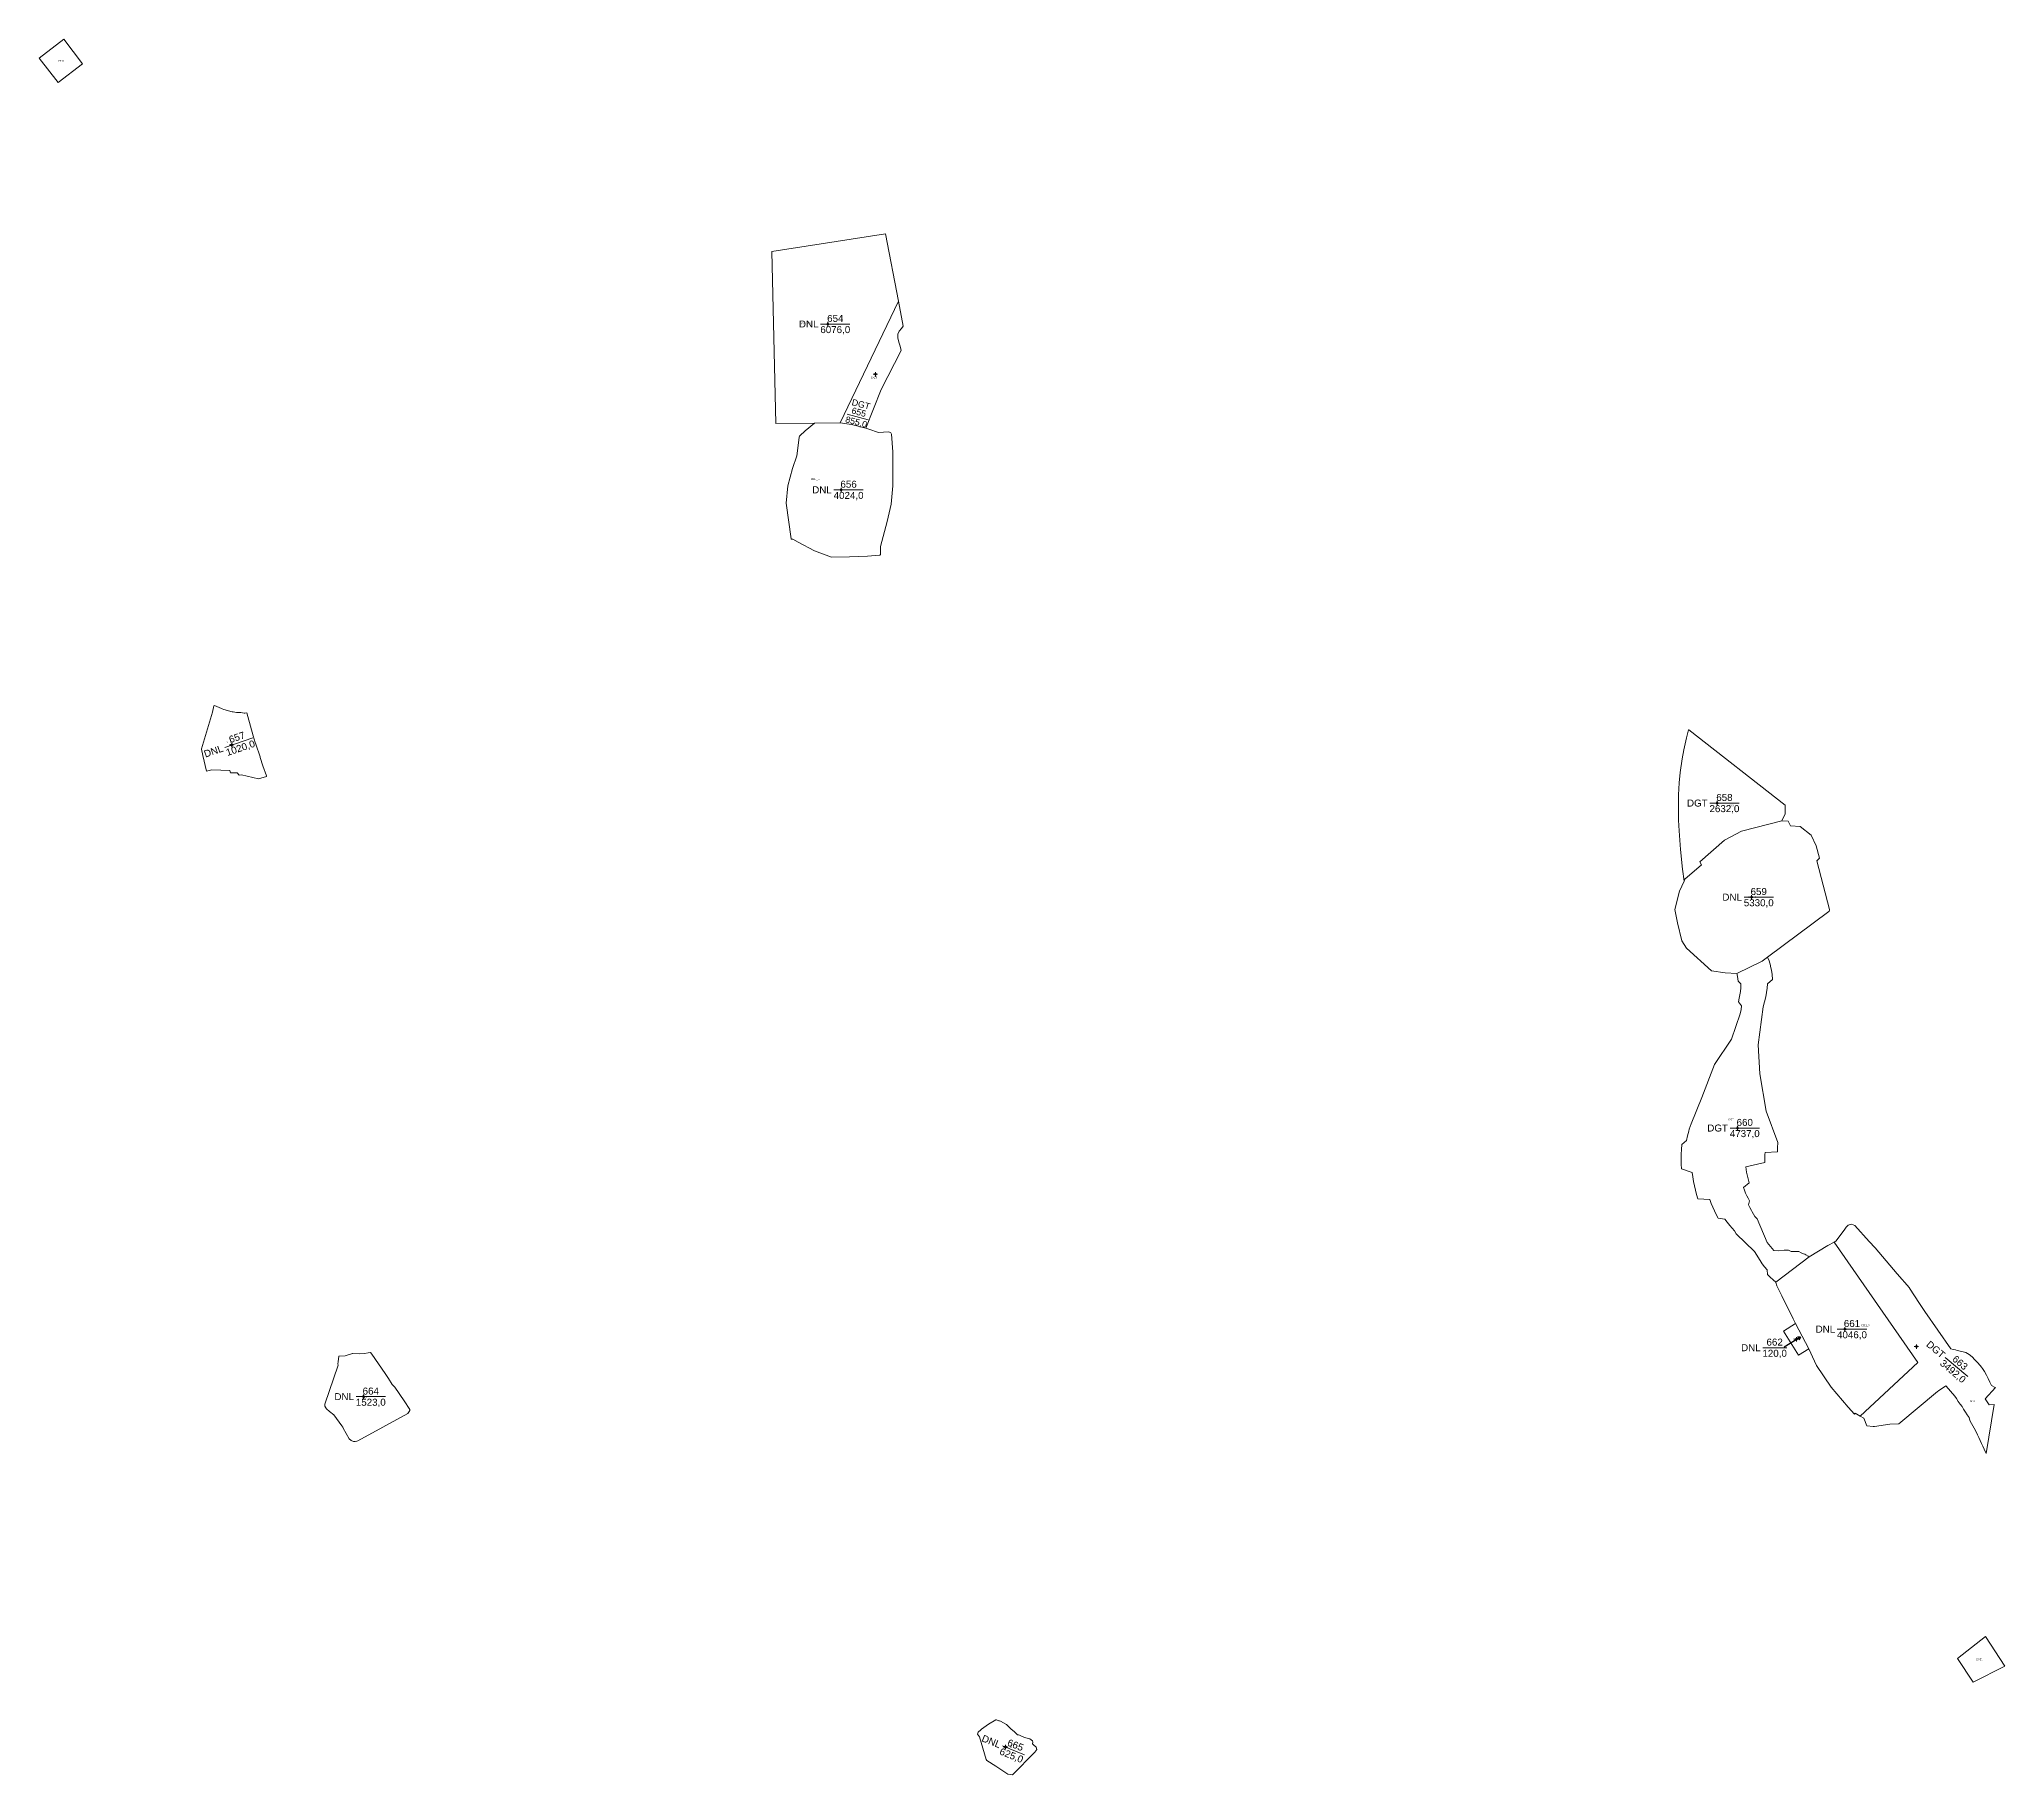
# Model space of a CAD drawing. Header units: metres. Extents: x 543427 to 545679, y 1843213 to 1844702.
# Drawn here: x 544556 to 545679, y 1843213 to 1844206 of the extents above; entities that cross this region are included whole.
import ezdxf
from ezdxf.enums import TextEntityAlignment as Align

# ---------------------------------------------------------------- set-up
doc = ezdxf.new("R2010")
doc.units = ezdxf.units.M
doc.header["$MEASUREMENT"] = 0
for name, color, linetype, lineweight in [('Level 10', 7, 'Continuous', 0), ('Level 11', 7, 'Continuous', 0), ('Level 13', 7, 'Continuous', 0), ('Level 2', 7, 'Continuous', 0), ('Level 28', 7, 'Continuous', 0), ('Level 30', 7, 'Continuous', 0), ('Level 4', 7, 'Continuous', 0)]:
    doc.layers.add(name, color=color, linetype=linetype, lineweight=lineweight)
doc.styles.get("Standard").update_dxf_attribs({"font": '', "height": 0.0015})
doc.styles.add('Style-Arial', font='arial.ttf')
doc.styles.add('Style-Times New Roman', font='times.ttf')
doc.styles.get('Standard').set_extended_font_data('.VnCourier NewH')
doc.dimstyles.get("Standard").update_dxf_attribs({"dimtxt": 0.0015, "dimasz": 0.18, "dimexe": 0.18, "dimexo": 0.0625, "dimgap": 0.09, "dimtad": 0, "dimtih": 1, "dimtoh": 1, "dimdec": 4, "dimzin": 0, "dimdsep": 46, "dimtxsty": 'Standard', "dimcen": 0.09, "dimadec": 0, "dimazin": 0, "dimtfac": 1, "dimtdec": 4, "dimtofl": 0, "dimtmove": 0, "dimatfit": 3, "dimfxl": 1, "dimtolj": 1, "dimtzin": 0, "dimarcsym": 0})

# ---------------------------------------------------------------- blocks, each defined once
blk = doc.blocks.new('TerminatorOpen')
at = {"color": 0, "linetype": 'ByBlock', "lineweight": -2}
for q in [(-1, 0.5), (-1, 0), (-1, -0.5)]:
    blk.add_line((0, 0), q, dxfattribs=at)
blk = doc.blocks.new('CENTRD_1')
at = {"layer": 'Level 11', "linetype": 'Continuous'}
h = blk.add_hatch(color=1, dxfattribs=at)
edge = h.paths.add_edge_path()
edge.add_arc((0, 0), 1.5, 0, 360)
at = {"layer": 'Level 11', "color": 1, "linetype": 'Continuous'}
for p, q in [((0, 6), (-6, 0)), ((0, 12), (0, 6)), ((6, 0), (0, 6)), ((-6, 0), (-13, 0)), ((-6, 0), (0, -6)), ((0, -6), (6, 0)), ((0, -6), (0, -13)), ((12, 0), (6, 0))]:
    blk.add_line(p, q, dxfattribs=at)
blk = doc.blocks.new('N_THUA_106')
at = {"layer": 'Level 13', "color": 1, "linetype": 'Continuous'}
blk.add_line((-4.2, 0), (12.6, 0), dxfattribs=at)
at = {"layer": 'Level 13', "color": 5, "linetype": 'Continuous', "style": 'Style-Arial'}
blk.add_text('654', height=4, dxfattribs=at).set_placement((4.2, 3.2), align=Align.MIDDLE_CENTER)
at = {"layer": 'Level 2', "color": 3, "linetype": 'Continuous', "style": 'Style-Arial'}
blk.add_text('DNL', height=4, dxfattribs=at).set_placement((-5.4, 0), align=Align.MIDDLE_RIGHT)
at = {"layer": 'Level 4', "color": 1, "linetype": 'Continuous', "style": 'Style-Arial'}
blk.add_text('6076,0', height=4, dxfattribs=at).set_placement((4.2, -3.2), align=Align.MIDDLE_CENTER)
blk = doc.blocks.new('N_THUA_107')
at = {"layer": 'Level 13', "color": 1, "linetype": 'Continuous'}
blk.add_line((-6.7, -1.2), (5.2, -4.4), dxfattribs=at)
at = {"layer": 'Level 13', "color": 5, "linetype": 'Continuous', "style": 'Style-Arial'}
blk.add_text('655', height=3.6, rotation=344.9927, dxfattribs=at).set_placement((0, 0), align=Align.MIDDLE_CENTER)
at = {"layer": 'Level 2', "color": 3, "linetype": 'Continuous', "style": 'Style-Arial'}
blk.add_text('DGT', height=3.6, rotation=344.9927, dxfattribs=at).set_placement((1.2, 4.5), align=Align.MIDDLE_CENTER)
at = {"layer": 'Level 4', "color": 1, "linetype": 'Continuous', "style": 'Style-Arial'}
blk.add_text('855,0', height=3.6, rotation=344.9927, dxfattribs=at).set_placement((-1.5, -5.6), align=Align.MIDDLE_CENTER)
blk = doc.blocks.new('N_THUA_108')
at = {"layer": 'Level 13', "color": 1, "linetype": 'Continuous'}
blk.add_line((-4.2, 0), (12.6, 0), dxfattribs=at)
at = {"layer": 'Level 13', "color": 5, "linetype": 'Continuous', "style": 'Style-Arial'}
blk.add_text('656', height=4, dxfattribs=at).set_placement((4.2, 3.2), align=Align.MIDDLE_CENTER)
at = {"layer": 'Level 2', "color": 3, "linetype": 'Continuous', "style": 'Style-Arial'}
blk.add_text('DNL', height=4, dxfattribs=at).set_placement((-5.4, 0), align=Align.MIDDLE_RIGHT)
at = {"layer": 'Level 4', "color": 1, "linetype": 'Continuous', "style": 'Style-Arial'}
blk.add_text('4024,0', height=4, dxfattribs=at).set_placement((4.2, -3.2), align=Align.MIDDLE_CENTER)
blk = doc.blocks.new('N_THUA_109')
at = {"layer": 'Level 13', "color": 1, "linetype": 'Continuous'}
blk.add_line((-4, -1.4), (12, 4.1), dxfattribs=at)
at = {"layer": 'Level 13', "color": 5, "linetype": 'Continuous', "style": 'Style-Arial'}
blk.add_text('657', height=4, rotation=18.833, dxfattribs=at).set_placement((3, 4.4), align=Align.MIDDLE_CENTER)
at = {"layer": 'Level 2', "color": 3, "linetype": 'Continuous', "style": 'Style-Arial'}
blk.add_text('DNL', height=4, rotation=18.833, dxfattribs=at).set_placement((-5.1, -1.7), align=Align.MIDDLE_RIGHT)
at = {"layer": 'Level 4', "color": 1, "linetype": 'Continuous', "style": 'Style-Arial'}
blk.add_text('1020,0', height=4, rotation=18.833, dxfattribs=at).set_placement((5, -1.7), align=Align.MIDDLE_CENTER)
blk = doc.blocks.new('N_THUA_110')
at = {"layer": 'Level 13', "color": 1, "linetype": 'Continuous'}
blk.add_line((-4.2, 0), (12.6, 0), dxfattribs=at)
at = {"layer": 'Level 13', "color": 5, "linetype": 'Continuous', "style": 'Style-Arial'}
blk.add_text('658', height=4, dxfattribs=at).set_placement((4.2, 3.2), align=Align.MIDDLE_CENTER)
at = {"layer": 'Level 2', "color": 3, "linetype": 'Continuous', "style": 'Style-Arial'}
blk.add_text('DGT', height=4, dxfattribs=at).set_placement((-5.4, 0), align=Align.MIDDLE_RIGHT)
at = {"layer": 'Level 4', "color": 1, "linetype": 'Continuous', "style": 'Style-Arial'}
blk.add_text('2632,0', height=4, dxfattribs=at).set_placement((4.2, -3.2), align=Align.MIDDLE_CENTER)
blk = doc.blocks.new('N_THUA_111')
at = {"layer": 'Level 13', "color": 1, "linetype": 'Continuous'}
blk.add_line((-4.2, 0), (12.6, 0), dxfattribs=at)
at = {"layer": 'Level 13', "color": 5, "linetype": 'Continuous', "style": 'Style-Arial'}
blk.add_text('659', height=4, dxfattribs=at).set_placement((4.2, 3.2), align=Align.MIDDLE_CENTER)
at = {"layer": 'Level 2', "color": 3, "linetype": 'Continuous', "style": 'Style-Arial'}
blk.add_text('DNL', height=4, dxfattribs=at).set_placement((-5.4, 0), align=Align.MIDDLE_RIGHT)
at = {"layer": 'Level 4', "color": 1, "linetype": 'Continuous', "style": 'Style-Arial'}
blk.add_text('5330,0', height=4, dxfattribs=at).set_placement((4.2, -3.2), align=Align.MIDDLE_CENTER)
blk = doc.blocks.new('N_THUA_112')
at = {"layer": 'Level 13', "color": 1, "linetype": 'Continuous'}
blk.add_line((-4.2, 0), (12.6, 0), dxfattribs=at)
at = {"layer": 'Level 13', "color": 5, "linetype": 'Continuous', "style": 'Style-Arial'}
blk.add_text('660', height=4, dxfattribs=at).set_placement((4.2, 3.2), align=Align.MIDDLE_CENTER)
at = {"layer": 'Level 2', "color": 3, "linetype": 'Continuous', "style": 'Style-Arial'}
blk.add_text('DGT', height=4, dxfattribs=at).set_placement((-5.4, 0), align=Align.MIDDLE_RIGHT)
at = {"layer": 'Level 4', "color": 1, "linetype": 'Continuous', "style": 'Style-Arial'}
blk.add_text('4737,0', height=4, dxfattribs=at).set_placement((4.2, -3.2), align=Align.MIDDLE_CENTER)
blk = doc.blocks.new('N_THUA_113')
at = {"layer": 'Level 13', "color": 1, "linetype": 'Continuous'}
blk.add_line((-4.4, 0), (12.4, 0), dxfattribs=at)
at = {"layer": 'Level 13', "color": 5, "linetype": 'Continuous', "style": 'Style-Arial'}
blk.add_text('661', height=4, dxfattribs=at).set_placement((4, 3.2), align=Align.MIDDLE_CENTER)
at = {"layer": 'Level 2', "color": 3, "linetype": 'Continuous', "style": 'Style-Arial'}
blk.add_text('DNL', height=4, dxfattribs=at).set_placement((-5.6, 0), align=Align.MIDDLE_RIGHT)
at = {"layer": 'Level 4', "color": 1, "linetype": 'Continuous', "style": 'Style-Arial'}
blk.add_text('4046,0', height=4, dxfattribs=at).set_placement((4, -3.2), align=Align.MIDDLE_CENTER)
blk = doc.blocks.new('N_THUA_115')
at = {"layer": 'Level 13', "color": 1, "linetype": 'Continuous'}
blk.add_line((-4.2, 0), (12.6, 0), dxfattribs=at)
at = {"layer": 'Level 13', "color": 5, "linetype": 'Continuous', "style": 'Style-Arial'}
blk.add_text('664', height=4, dxfattribs=at).set_placement((4.2, 3.2), align=Align.MIDDLE_CENTER)
at = {"layer": 'Level 2', "color": 3, "linetype": 'Continuous', "style": 'Style-Arial'}
blk.add_text('DNL', height=4, dxfattribs=at).set_placement((-5.4, 0), align=Align.MIDDLE_RIGHT)
at = {"layer": 'Level 4', "color": 1, "linetype": 'Continuous', "style": 'Style-Arial'}
blk.add_text('1523,0', height=4, dxfattribs=at).set_placement((4.2, -3.2), align=Align.MIDDLE_CENTER)
blk = doc.blocks.new('N_THUA_116')
at = {"layer": 'Level 13', "color": 1, "linetype": 'Continuous'}
blk.add_line((-1.7, 0.7), (11, -4.4), dxfattribs=at)
at = {"layer": 'Level 13', "color": 5, "linetype": 'Continuous', "style": 'Style-Arial'}
blk.add_text('665', height=4, rotation=338.1903, dxfattribs=at).set_placement((5.8, 1.1), align=Align.MIDDLE_CENTER)
at = {"layer": 'Level 2', "color": 3, "linetype": 'Continuous', "style": 'Style-Arial'}
blk.add_text('DNL', height=4, rotation=338.1903, dxfattribs=at).set_placement((-2.8, 1.1), align=Align.MIDDLE_RIGHT)
at = {"layer": 'Level 4', "color": 1, "linetype": 'Continuous', "style": 'Style-Arial'}
blk.add_text('625,0', height=4, rotation=338.1903, dxfattribs=at).set_placement((3.5, -4.8), align=Align.MIDDLE_CENTER)

msp = doc.modelspace()

# ---------------------------------------------------------------- linework, layer by layer
at = {"layer": 'Level 10', "color": 1, "lineweight": 0, "flags": 128}
for points in [[(544580.9, 1844191.6), (544570.2, 1844205.6), (544556.1, 1844194.8), (544566.9, 1844180.8), (544580.9, 1844191.6)], [(545679.5, 1843275.4), (545668.6, 1843292.4), (545652.6, 1843279.8), (545661.4, 1843266.2), (545679.5, 1843275.4)]]:
    msp.add_lwpolyline(points, dxfattribs=at)
at = {"layer": 'Level 13', "color": 1, "linetype": 'Continuous'}
for p, q in [((545541.2, 1843457.5), (545554.9, 1843457.5)), ((545645.5, 1843451.9), (545658.4, 1843441.1))]:
    msp.add_line(p, q, dxfattribs=at)
at = {"layer": 'Level 30', "color": 5}
for p, q in [((545013.8, 1843986.3), (545047.2, 1844055.8)), ((544999.2, 1843986.1), (545013.8, 1843986.3))]:
    msp.add_line(p, q, dxfattribs=at)
at = {"layer": 'Level 30', "color": 5, "lineweight": 0}
for p, q in [((545548.7, 1843495), (545567.8, 1843509.5)), ((545559.9, 1843471.3), (545567.5, 1843456.9))]:
    msp.add_line(p, q, dxfattribs=at)
at = {"layer": 'Level 30', "color": 5, "flags": 128}
for points in [[(544999.2, 1843986.1), (544977.2, 1843985.9), (544974.9, 1844084.2), (545039.8, 1844094.3), (545047.2, 1844055.8)], [(545047.2, 1844055.8), (545049.9, 1844041.5), (545048.9, 1844040.3), (545047.7, 1844038.7), (545046.9, 1844036.9), (545046.8, 1844034.8), (545047.4, 1844032.5), (545048.1, 1844030.1), (545048.8, 1844027.6), (545037.3, 1844005.4), (545028.6, 1843983.2)], [(545028.6, 1843983.2), (545030.2, 1843982.7), (545035.8, 1843980.7), (545041.5, 1843981.1), (545042.1, 1843981), (545042.8, 1843980.6), (545043.2, 1843979.8), (545044, 1843969.8), (545043.9, 1843950.2), (545043.1, 1843939.7), (545040.8, 1843929.8), (545036.9, 1843915.5), (545036.9, 1843911.1), (545036.7, 1843910.8), (545036.5, 1843910.7), (545029.6, 1843910.1), (545019.2, 1843909.7), (545008.9, 1843909.5), (544999.2, 1843913.1), (544989.8, 1843918.1), (544986.9, 1843919.8), (544986.4, 1843919.7), (544986.3, 1843919.7), (544986.1, 1843919.7), (544985.9, 1843919.9), (544983.1, 1843940.3), (544983.9, 1843950.2), (544986.7, 1843960.1), (544989.2, 1843967.4), (544990.4, 1843978), (544990.5, 1843978.3), (544990.6, 1843978.6), (544990.9, 1843978.9), (544993.9, 1843981.8), (544999.2, 1843986.1)], [(545013.8, 1843986.3), (545020.3, 1843985.4), (545028.6, 1843983.2)]]:
    msp.add_lwpolyline(points, dxfattribs=at)
at = {"layer": 'Level 30', "color": 5, "lineweight": 0, "flags": 128}
for points in [[(544686, 1843784.1), (544681.5, 1843782.7), (544671.8, 1843785.1), (544670.3, 1843784.8), (544669.2, 1843786.1), (544668.6, 1843786.1), (544665.5, 1843786.2), (544665.1, 1843787.6), (544654.7, 1843787.8), (544651.7, 1843787.1), (544649.7, 1843796.1), (544648.9, 1843799.7), (544648.9, 1843799.9), (544655.1, 1843820.9), (544655.9, 1843824.5), (544656.3, 1843824.7), (544660.2, 1843822.9), (544660.6, 1843822.7), (544661.6, 1843822.4), (544666.4, 1843821.1), (544666.9, 1843821), (544668.9, 1843820.7), (544669.4, 1843820.7), (544671.4, 1843820.6), (544673.2, 1843820.3), (544673.7, 1843820.3), (544674.7, 1843820.5), (544675.3, 1843818.4), (544678.4, 1843807.3), (544679.6, 1843803.5), (544680, 1843802.6), (544682.3, 1843795.4), (544682.4, 1843794.9), (544684, 1843790.2), (544686, 1843784.4), (544686, 1843784.1)], [(545552.1, 1843758.7), (545554.1, 1843762.7), (545554.1, 1843767.7), (545498.9, 1843810.7), (545498.7, 1843810.8), (545497.6, 1843806.2), (545496.1, 1843799.3), (545495.2, 1843794.2), (545494, 1843786.3), (545493.5, 1843780.4), (545493.1, 1843773.6), (545493, 1843767.8), (545493, 1843763), (545493.1, 1843759.2), (545493.4, 1843753), (545494.2, 1843742.4), (545495.3, 1843731.1), (545496.2, 1843724.2)], [(545496.2, 1843724.2), (545496.6, 1843725.3), (545506.2, 1843733.5), (545505.3, 1843735.3), (545519.4, 1843747.6), (545529.1, 1843752.8), (545552.1, 1843758.7)], [(545552.1, 1843758.7), (545552.3, 1843758.7), (545555.7, 1843758.5), (545557, 1843755.8), (545562.6, 1843755.5), (545568.9, 1843750.6), (545571.8, 1843744.5), (545573.6, 1843737.4), (545572.1, 1843735.9), (545579.4, 1843708.1), (545579.4, 1843707.6), (545579.2, 1843707.1), (545578.9, 1843706.8), (545544, 1843680.8)], [(545496.2, 1843724.2), (545493.7, 1843718.6), (545490.9, 1843708), (545492.4, 1843700.4), (545494.9, 1843690.2), (545497.7, 1843686), (545511.9, 1843672.9), (545519.8, 1843671.8), (545526.3, 1843671.5)], [(545526.3, 1843671.5), (545540.9, 1843678.5), (545544, 1843680.8)], [(545544, 1843680.8), (545544.8, 1843678.6), (545545.6, 1843676), (545545.7, 1843675.4), (545546.2, 1843673.4), (545546.6, 1843670.8), (545546.8, 1843668.1), (545544, 1843665.5), (545543.8, 1843663), (545543.4, 1843660.6), (545542.9, 1843658.1), (545541.5, 1843652.3), (545538.5, 1843630.7), (545539.5, 1843614), (545543.1, 1843592.8), (545549.9, 1843574.9), (545549.6, 1843571.8), (545549.6, 1843571.4), (545549.6, 1843570.4), (545549.7, 1843569.4), (545542.5, 1843569.1), (545542.4, 1843568), (545542.4, 1843566.8), (545542.4, 1843565.6), (545542.4, 1843564.4), (545542.4, 1843563.3), (545531.5, 1843560.9), (545531.7, 1843559.4), (545531.9, 1843557.8), (545532.2, 1843556.3), (545532.6, 1843554.8), (545533, 1843553.3), (545533.4, 1843551.8), (545530.2, 1843549.1), (545530.8, 1843547.5), (545531.4, 1843545.9), (545532.1, 1843544.4), (545532.9, 1843542.9), (545533.7, 1843541.4), (545533.1, 1843539.1), (545533.9, 1843537.6), (545534.7, 1843536), (545535.1, 1843535.2), (545536.6, 1843532.6), (545538, 1843531.2), (545543.7, 1843517.7), (545547.5, 1843513.1), (545550.2, 1843512.9), (545553.4, 1843513.3), (545555.9, 1843513.3), (545557.4, 1843512.5), (545559.7, 1843512.5), (545561.8, 1843512.5), (545563.1, 1843511.8), (545564.5, 1843511.2), (545565.2, 1843510.9), (545565.9, 1843510.6), (545567.2, 1843509.9), (545567.8, 1843509.5)], [(545526.3, 1843671.5), (545526.5, 1843671), (545526.6, 1843670.7), (545526.8, 1843669.7), (545527.2, 1843667), (545528.7, 1843665.6), (545528.7, 1843664.1), (545528.7, 1843663.2), (545528.4, 1843661.2), (545528.1, 1843659.2), (545527.7, 1843657.3), (545527.4, 1843655.3), (545529.1, 1843652.9), (545528.8, 1843650.9), (545528.2, 1843648.4), (545523.4, 1843633.9), (545513.6, 1843619.5), (545506.4, 1843600.6), (545500.2, 1843585.4), (545499.2, 1843582.5), (545498.9, 1843581.3), (545498.2, 1843578.7), (545497.6, 1843576), (545494.9, 1843573.6), (545494.7, 1843570.8), (545494.6, 1843568.1), (545494.6, 1843565.3), (545494.6, 1843562.5), (545494.8, 1843559.8), (545500.9, 1843557.6), (545501.3, 1843555.1), (545501.7, 1843552.5), (545502.2, 1843550), (545502.7, 1843547.5), (545503.4, 1843545), (545504.1, 1843542.6), (545510.9, 1843542.2), (545511.7, 1843540), (545512.6, 1843537.8), (545513.6, 1843535.7), (545514.6, 1843533.6), (545515.8, 1843531.5), (545519.6, 1843531), (545520.9, 1843529.2), (545522.3, 1843527.4), (545525.1, 1843524.3), (545526, 1843522.5), (545536.4, 1843512.4), (545539.7, 1843507.3), (545540.9, 1843505.5), (545542.2, 1843503.8), (545543.7, 1843502.1), (545543.9, 1843499.3), (545545.5, 1843497.8), (545547.2, 1843496.3), (545548.7, 1843495)], [(545582.1, 1843517.9), (545583, 1843518.4), (545587.8, 1843524.6), (545588.9, 1843526.4), (545590, 1843527.6), (545591.9, 1843528.1), (545593.9, 1843527.4), (545602.1, 1843518.3), (545605.4, 1843514.6), (545618, 1843499.8), (545625, 1843491.7), (545625.1, 1843491.6), (545630.8, 1843482.8), (545633.9, 1843478.1), (545648.7, 1843456.8), (545650.1, 1843456.5), (545651.4, 1843456.2), (545652.4, 1843455.9), (545654.9, 1843455.4), (545657.2, 1843454.7), (545659.2, 1843453.6), (545660.9, 1843452.2), (545662.5, 1843450.6), (545664, 1843449), (545665.4, 1843447.3), (545666.2, 1843446.4), (545666.8, 1843445.6), (545668, 1843443.8), (545669.1, 1843441.8), (545670.1, 1843439.8), (545671, 1843437.8), (545672, 1843435.9), (545674, 1843434.8), (545674.3, 1843434.8), (545668.4, 1843428.2), (545669.5, 1843426.5), (545670.6, 1843424.8), (545673.5, 1843425.1), (545668.9, 1843397), (545667.8, 1843399.4), (545667, 1843401.1), (545666.2, 1843402.7), (545664.7, 1843406.1), (545663.9, 1843407.7), (545663.1, 1843409.4), (545662, 1843411.5), (545660.5, 1843414.2), (545659.6, 1843415.8), (545659.1, 1843417.6), (545658.1, 1843419.2), (545657.1, 1843420.7), (545656, 1843422.4), (545655.1, 1843423.8), (545654, 1843425.3), (545652.9, 1843426.7), (545652, 1843428.4), (545650.9, 1843429.8), (545648.5, 1843432.6), (545647.3, 1843434), (545645.8, 1843435.6), (545641.6, 1843432.9), (545641, 1843432.5), (545619, 1843413.9), (545613.9, 1843413.8), (545605.1, 1843412.4), (545604.4, 1843412.5), (545600.6, 1843412.9), (545599, 1843417.2), (545596.9, 1843418.3)], [(545567.8, 1843509.5), (545578.4, 1843515.9), (545582.1, 1843517.9)], [(545582.1, 1843517.9), (545629.9, 1843449), (545596.9, 1843418.3)], [(545548.7, 1843495), (545548.6, 1843494.8), (545549.2, 1843492.8), (545552.1, 1843487.1), (545558.5, 1843474), (545559.9, 1843471.3)], [(545559.9, 1843471.3), (545553.1, 1843467), (545561.7, 1843453.3), (545567.5, 1843456.9)], [(544768, 1843421.5), (544766.7, 1843419.9), (544738.2, 1843404.3), (544737.7, 1843404.1), (544736.7, 1843403.8), (544735.8, 1843403.8), (544734.4, 1843404.4), (544733.3, 1843405.4), (544729.9, 1843411.5), (544729.7, 1843412), (544729.1, 1843412.8), (544724.4, 1843419.2), (544722.1, 1843421.1), (544720.3, 1843422.6), (544719.9, 1843423.2), (544719.4, 1843424.1), (544719.3, 1843425.3), (544726.9, 1843447.5), (544726.7, 1843448.3), (544727, 1843449.4), (544727.4, 1843452.6), (544731, 1843452.9), (544735.1, 1843454.2), (544735.3, 1843454.1), (544739.4, 1843454), (544742.1, 1843454.2), (544744.1, 1843454.5), (544745.4, 1843454.8), (544746.2, 1843453.7), (544753.8, 1843442.7), (544755.7, 1843439.8), (544757.9, 1843436.4), (544759.3, 1843435), (544764.7, 1843427.2), (544767.9, 1843422.1), (544768, 1843421.5)], [(545567.5, 1843456.9), (545570.7, 1843449.8), (545572, 1843447.3), (545580.3, 1843435), (545590.1, 1843423.4), (545593.7, 1843419.4), (545594, 1843420), (545596.9, 1843418.3)]]:
    msp.add_lwpolyline(points, dxfattribs=at)
at = {"layer": 'Level 30', "color": 5, "linetype": 'Continuous', "lineweight": 0, "flags": 128}
msp.add_lwpolyline([(545126.2, 1843227.8), (545125.1, 1843226.3), (545112.4, 1843213.3), (545109.8, 1843213.6), (545102.8, 1843218.3), (545097.7, 1843221.5), (545097.3, 1843222.1), (545093.5, 1843235), (545092.4, 1843236.5), (545092.8, 1843237.7), (545094.3, 1843239), (545094.7, 1843239.3), (545098.7, 1843242.2), (545102.9, 1843244.7), (545103.3, 1843244.8), (545104.5, 1843244.2), (545105, 1843244.1), (545105.5, 1843243.9), (545109, 1843242), (545109.4, 1843241.6), (545111.2, 1843239.8), (545111.5, 1843239.5), (545113.5, 1843237.9), (545115.3, 1843236.1), (545115.9, 1843236.1), (545116.4, 1843235.9), (545119.2, 1843234.7), (545122.2, 1843233.8), (545123.9, 1843232.8), (545124, 1843232), (545123.9, 1843231), (545125, 1843229.9), (545125.4, 1843229.6), (545125.9, 1843229.1), (545126.2, 1843227.8)], dxfattribs=at)

# ---------------------------------------------------------------- block references
at = {"layer": 'Level 11', "color": 1, "linetype": 'Continuous', "xscale": 0.1, "yscale": 0.1, "zscale": 0.1}
for p in [(545006.9, 1844042.8), (545034.1, 1844014.1), (545014.5, 1843948), (544666.1, 1843802.1), (545515.1, 1843768.9), (545534.7, 1843715.1), (545526.7, 1843583.1), (545588.2, 1843468.1), (545560.4, 1843462.4), (545629.1, 1843458.2), (544741.4, 1843429.5), (545108.3, 1843229.2)]:
    msp.add_blockref('CENTRD_1', p, dxfattribs=at)
at = {"layer": 'Level 2', "color": 3, "linetype": 'Continuous'}
for name, p in [('N_THUA_106', (545006.9, 1844042.8)), ('N_THUA_107', (545024.6, 1843992.4)), ('N_THUA_108', (545014.5, 1843948)), ('N_THUA_109', (544666.1, 1843802.1)), ('N_THUA_110', (545515.1, 1843768.9)), ('N_THUA_111', (545534.7, 1843715.1)), ('N_THUA_112', (545526.7, 1843583.1)), ('N_THUA_113', (545588.2, 1843468.1)), ('N_THUA_115', (544741.4, 1843429.5)), ('N_THUA_116', (545108.3, 1843229.2))]:
    msp.add_blockref(name, p, dxfattribs=at)

# ---------------------------------------------------------------- texts
at = {"layer": 'Level 13', "color": 5, "linetype": 'Continuous', "style": 'Style-Arial'}
msp.add_text('662', height=4, dxfattribs=at).set_placement((545548, 1843460.7), align=Align.MIDDLE_CENTER)
msp.add_text('663', height=4, rotation=320.0031, dxfattribs=at).set_placement((545654, 1843448.9), align=Align.MIDDLE_CENTER)
at = {"layer": 'Level 2', "color": 3, "linetype": 'Continuous', "style": 'Style-Arial'}
msp.add_text('DNL', height=4, dxfattribs=at).set_placement((545540, 1843457.5), align=Align.MIDDLE_RIGHT)
msp.add_text('DGT', height=4, rotation=320.0031, dxfattribs=at).set_placement((545644.6, 1843452.7), align=Align.MIDDLE_RIGHT)
at = {"layer": 'Level 28', "color": 1, "lineweight": 0, "style": 'Style-Times New Roman'}
for s, p in [('VT11', (544568.5, 1844193.2)), ('BÃI THÃI', (544994.4, 1844043.1)), ('DGT', (545033.3, 1844012.1)), ('HH1_11', (544999.9, 1843954.2)), ('VT10', (544664.8, 1843803.7)), ('DGT', (545523.5, 1843767.5)), ('HH1_9', (545535.2, 1843715.1)), ('DGT', (545523.1, 1843587.9)), ('HH1_8', (545599.9, 1843470.3)), ('24-T1', (545560.4, 1843462.3)), ('VT9', (544741.9, 1843429.3)), ('DGT', (545661, 1843426.9)), ('23-T1', (545665, 1843279.3)), ('VT8', (545110.6, 1843229.1))]:
    msp.add_text(s, height=1, dxfattribs=at).set_placement(p, align=Align.MIDDLE_CENTER)
at = {"layer": 'Level 4', "color": 1, "linetype": 'Continuous', "style": 'Style-Arial'}
msp.add_text('120,0', height=4, dxfattribs=at).set_placement((545548, 1843454.3), align=Align.MIDDLE_CENTER)
msp.add_text('3492,0', height=4, rotation=320.0031, dxfattribs=at).set_placement((545649.9, 1843444), align=Align.MIDDLE_CENTER)

# ---------------------------------------------------------------- leaders
at = {"layer": 'Level 13', "color": 5, "linetype": 'Continuous'}
msp.add_leader([(545562.8, 1843463.6), (545553.5, 1843457.8)], dimstyle='Standard', override={"dimtxt": 4, "dimasz": 1.6, "dimgap": 2, "dimtad": 1, "dimtxsty": 'Style-Arial', "dimldrblk": 'TerminatorOpen'}, dxfattribs=at)
at = {"layer": 'Level 13', "color": 2, "linetype": 'Continuous'}
msp.add_leader([(545562.8, 1843463.6), (545553.5, 1843457.8)], dimstyle='Standard', override={"dimtxt": 4, "dimasz": 1.6, "dimgap": 2, "dimtad": 1, "dimtxsty": 'Style-Arial', "dimldrblk": 'TerminatorOpen'}, dxfattribs=at)
at = {"layer": 'Level 13', "color": 1, "linetype": 'Continuous'}
msp.add_leader([(545562.8, 1843463.6), (545553.5, 1843457.8)], dimstyle='Standard', override={"dimtxt": 4, "dimasz": 1.6, "dimgap": 2, "dimtad": 1, "dimtxsty": 'Style-Arial', "dimldrblk": 'TerminatorOpen'}, dxfattribs=at)

doc.saveas('drawing.dxf')
